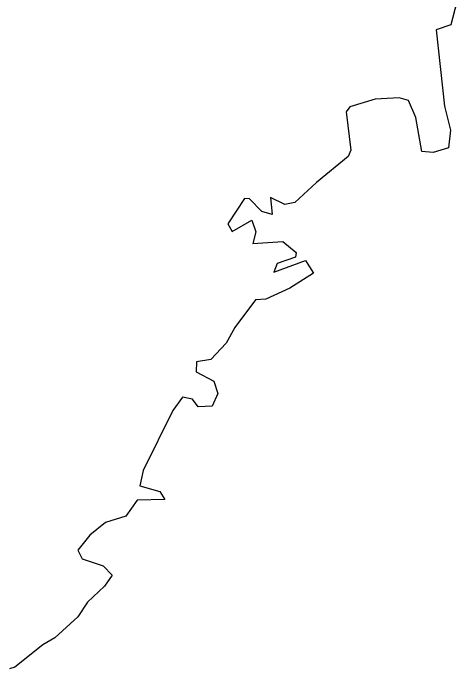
# Model space of a CAD drawing. Header units: metres. Extents: x 266312 to 277729, y 2088854 to 2108025.
# Drawn here: x 271183 to 273003, y 2092464 to 2095140 of the extents above; entities that cross this region are included whole.
import ezdxf

# ---------------------------------------------------------------- set-up
doc = ezdxf.new("R2010")
doc.units = ezdxf.units.M
doc.layers.add('village', color=3, linetype='Continuous')

msp = doc.modelspace()

# ---------------------------------------------------------------- linework, layer by layer
at = {"layer": 'village', "color": 3, "true_color": 0x00ff00}
msp.add_polyline3d([(273003, 2095218.4, 0), (272970.3, 2095092.6, 0), (272910, 2095071.9, 0), (272943.9, 2094760.6, 0), (272969.3, 2094662.2, 0), (272960.9, 2094590.4, 0), (272898.3, 2094571.9, 0), (272851.2, 2094576.1, 0), (272827.6, 2094714.8, 0), (272797.9, 2094784.1, 0), (272759.7, 2094795, 0), (272661.1, 2094789.7, 0), (272558.2, 2094757.5, 0), (272542.7, 2094737.2, 0), (272561.9, 2094580.4, 0), (272550.9, 2094555.7, 0), (272421.7, 2094449.3, 0), (272332.7, 2094367.8, 0), (272292.4, 2094358.6, 0), (272233.9, 2094387.2, 0), (272241.2, 2094317.8, 0), (272198.5, 2094330.9, 0), (272148.7, 2094382, 0), (272128.5, 2094384.1, 0), (272059.8, 2094280.5, 0), (272078, 2094249.2, 0), (272158.4, 2094294.7, 0), (272174.5, 2094247.8, 0), (272161.4, 2094200.6, 0), (272284.6, 2094208.3, 0), (272338.8, 2094163.9, 0), (272336.7, 2094143.7, 0), (272260.7, 2094118.5, 0), (272247.5, 2094082.5, 0), (272377.2, 2094130.6, 0), (272409, 2094079.3, 0), (272313.1, 2094018, 0), (272214.8, 2093972.4, 0), (272172.2, 2093969.8, 0), (272087.9, 2093857, 0), (272052.6, 2093793.9, 0), (271990.3, 2093726.2, 0), (271932.1, 2093716.8, 0), (271930.2, 2093676.4, 0), (272002.2, 2093638.9, 0), (272018.4, 2093587.4, 0), (271996.3, 2093535.7, 0), (271938.1, 2093533, 0), (271915.4, 2093564.2, 0), (271875, 2093572.8, 0), (271835.1, 2093518.7, 0), (271713.7, 2093273.4, 0), (271700.8, 2093210.5, 0), (271781.7, 2093188.7, 0), (271802.1, 2093155.3, 0), (271690, 2093152.1, 0), (271643.5, 2093086.7, 0), (271560.7, 2093061.4, 0), (271496.1, 2093009.3, 0), (271447.3, 2092948.4, 0), (271465.5, 2092912.7, 0), (271550.9, 2092884.2, 0), (271587.1, 2092846.4, 0), (271556.1, 2092801.3, 0), (271487.1, 2092735.8, 0), (271447.2, 2092677.1, 0), (271353.7, 2092591.2, 0), (271304.6, 2092561.7, 0), (271191, 2092471.1, 0), (271168.7, 2092464.1, 0)], dxfattribs=at)

doc.saveas('drawing.dxf')
